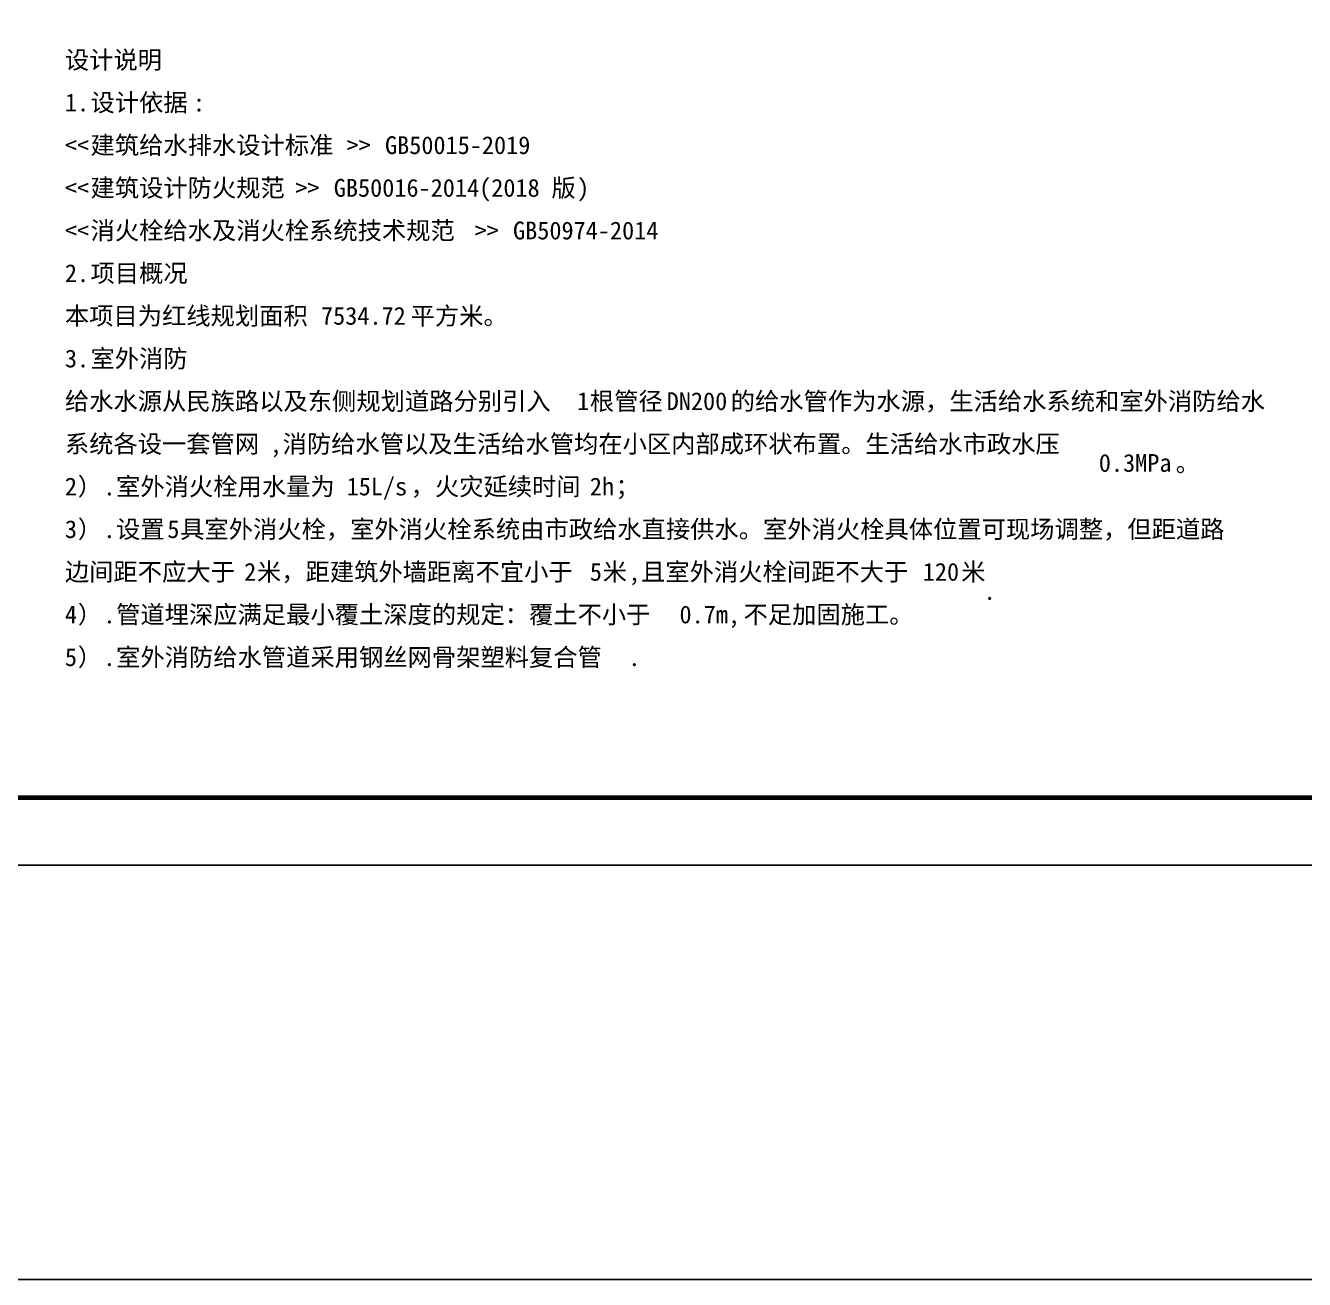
# Model space of a CAD drawing. Extents: x 36524853 to 36525459, y 2743936 to 2747542.
# Drawn here: x 36525048.4 to 36525142.8, y 2744304.3 to 2744396.9 of the extents above; entities that cross this region are included whole.
import ezdxf

# ---------------------------------------------------------------- set-up
doc = ezdxf.new("R2010")
doc.units = 0
doc.header["$LTSCALE"] = 1000
doc.header["$MEASUREMENT"] = 0
for name, color, linetype in [('_0', 7, 'Continuous'), ('A0-11 图框-粗线', 16, 'Continuous'), ('A0-13 图框-细线', 7, 'Continuous'), ('SM', 7, 'Continuous')]:
    doc.layers.add(name, color=color, linetype=linetype)
doc.layers.add('yichutu', color=7, linetype='Continuous', true_color=0xffffff, plot=False)
doc.styles.add('黑体', font='simhei.ttf')

# ---------------------------------------------------------------- blocks, each defined once
blk = doc.blocks.new('33')
at = {"layer": 'Defpoints'}
blk.add_lwpolyline([(36502158.808, 2731665.999), (36502400.933, 2731665.999), (36502400.933, 2731494.799), (36502158.808, 2731494.799)], close=True, dxfattribs=at)
blk = doc.blocks.new('yct-420-297-420-297-1-3000.0')
at = {"layer": 'yichutu', "color": 7, "linetype": 'Continuous', "true_color": 0xffffff}
blk.add_lwpolyline([(0, 0), (0, 297), (420, 297), (420, 0)], close=True, dxfattribs=at)
blk = doc.blocks.new('A$C6202001D')
at = {"layer": 'A0-11 图框-粗线', "const_width": 70}
blk.add_lwpolyline([(58400, 41000), (2500, 41000), (2500, 1000), (58400, 1000)], close=True, dxfattribs=at)
at = {"layer": 'A0-13 图框-细线'}
blk.add_lwpolyline([(59400, 42000), (0, 42000), (0, 0), (59400, 0)], close=True, dxfattribs=at)

msp = doc.modelspace()

# ---------------------------------------------------------------- block references
at = {"xscale": 0.005, "yscale": 0.005, "zscale": 0.005}
msp.add_blockref('A$C6202001D', (36524893.198, 2744334.884), dxfattribs=at)
at = {"layer": '_0', "xscale": 1.583838383838384, "yscale": 1.583838383838384, "zscale": 1.583838383838384}
msp.add_blockref('33', (-21288666.509, -1581942), dxfattribs=at)
at = {"layer": 'yichutu', "linetype": 'Continuous', "xscale": 0.9129735061014543, "yscale": 0.9129735061014543, "zscale": 0.9129735061014543}
msp.add_blockref('yct-420-297-420-297-1-3000.0', (36524853.705, 2744304.307), dxfattribs=at)

# ---------------------------------------------------------------- texts
at = {"layer": 'SM', "style": '黑体'}
for s, height, p in [('设计说明', 1.3143, (36525051.296, 2744393.695)), ('1.', 1.3143, (36525051.296, 2744390.545)), ('设计依据', 1.3143, (36525053.187, 2744390.545)), (':', 1.314, (36525060.748, 2744390.545)), ('建筑给水排水设计标准', 1.3143, (36525053.187, 2744387.395)), ('GB50015-2019', 1.31435, (36525074.925, 2744387.395)), ('<<', 1.3143, (36525051.296, 2744387.395)), ('>>', 1.3143, (36525072.09, 2744387.395)), ('<<', 1.3143, (36525051.296, 2744384.245)), ('建筑设计防火规范', 1.3143, (36525053.187, 2744384.245)), ('>>', 1.3143, (36525068.309, 2744384.245)), ('GB50016-2014(2018', 1.31435, (36525071.144, 2744384.245)), ('版', 1.314, (36525087.212, 2744384.245)), (')', 1.314, (36525089.102, 2744384.245)), ('<<', 1.3143, (36525051.296, 2744381.095)), ('消火栓给水及消火栓系统技术规范', 1.31435, (36525053.187, 2744381.095)), ('>>', 1.3143, (36525081.541, 2744381.095)), ('GB50974-2014', 1.31435, (36525084.377, 2744381.095)), ('项目概况', 1.3143, (36525053.187, 2744377.945)), ('2.', 1.3143, (36525051.296, 2744377.945)), ('本项目为红线规划面积', 1.3143, (36525051.296, 2744374.795)), ('7534.72', 1.3143, (36525070.199, 2744374.795)), ('平方米。', 1.3143, (36525076.815, 2744374.795)), ('3.', 1.3143, (36525051.296, 2744371.645)), ('室外消防', 1.3143, (36525053.187, 2744371.645)), ('给水水源从民族路以及东侧规划道路分别引入', 1.31435, (36525051.296, 2744368.495)), ('根管径', 1.3143, (36525090.047, 2744368.495)), ('的给水管作为水源，生活给水系统和室外消防给水', 1.31435, (36525100.444, 2744368.495)), ('1', 1.314, (36525089.102, 2744368.495)), ('DN200', 1.3143, (36525095.718, 2744368.495)), ('系统各设一套管网', 1.3143, (36525051.296, 2744365.345)), ('消防给水管以及生活给水管均在小区内部成环状布置。生活给水市政水压', 1.31435, (36525067.364, 2744365.345)), (',', 1.314, (36525066.419, 2744365.345)), ('0.3MPa', 1.3143, (36525127.618, 2744363.935)), ('。', 1.314, (36525133.289, 2744363.935)), ('2', 1.314, (36525051.296, 2744362.195)), ('）', 1.314, (36525052.241, 2744362.195)), ('室外消火栓用水量为', 1.3143, (36525055.077, 2744362.195)), ('15L/s', 1.3143, (36525072.09, 2744362.195)), ('，火灾延续时间', 1.3143, (36525076.815, 2744362.195)), ('2h', 1.3143, (36525090.047, 2744362.195)), ('；', 1.314, (36525091.938, 2744362.195)), ('.', 1.314, (36525054.132, 2744362.195)), ('）', 1.314, (36525052.241, 2744359.045)), ('设置', 1.3143, (36525055.077, 2744359.045)), ('具室外消火栓，室外消火栓系统由市政给水直接供水。室外消火栓具体位置可现场调整，但距道路', 1.31435, (36525059.803, 2744359.045)), ('3', 1.314, (36525051.296, 2744359.045)), ('5', 1.314, (36525058.858, 2744359.045)), ('.', 1.314, (36525054.132, 2744359.045)), ('边间距不应大于', 1.3143, (36525051.296, 2744355.895)), ('2', 1.314, (36525064.528, 2744355.895)), ('米，距建筑外墙距离不宜小于', 1.31435, (36525065.474, 2744355.895)), ('5', 1.314, (36525090.047, 2744355.895)), ('米', 1.314, (36525090.993, 2744355.895)), ('且室外消火栓间距不大于', 1.31435, (36525093.828, 2744355.895)), ('120', 1.3143, (36525114.621, 2744355.895)), ('米', 1.314, (36525117.457, 2744355.895)), (',', 1.314, (36525092.883, 2744355.895)), ('4', 1.314, (36525051.296, 2744352.745)), ('）', 1.314, (36525052.241, 2744352.745)), ('管道埋深应满足最小覆土深度的规定：覆土不小于', 1.31435, (36525055.077, 2744352.745)), ('0.7m,', 1.3143, (36525096.663, 2744352.745)), ('不足加固施工。', 1.3143, (36525101.389, 2744352.745)), ('.', 1.314, (36525119.112, 2744354.485)), ('.', 1.314, (36525054.132, 2744352.745)), ('）', 1.314, (36525052.241, 2744349.595)), ('室外消防给水管道采用钢丝网骨架塑料复合管', 1.31435, (36525055.077, 2744349.595)), ('5', 1.314, (36525051.296, 2744349.595)), ('.', 1.314, (36525054.132, 2744349.595)), ('.', 1.314, (36525092.883, 2744349.595))]:
    msp.add_text(s, height=height, dxfattribs=at).set_placement(p)

doc.saveas('drawing.dxf')
